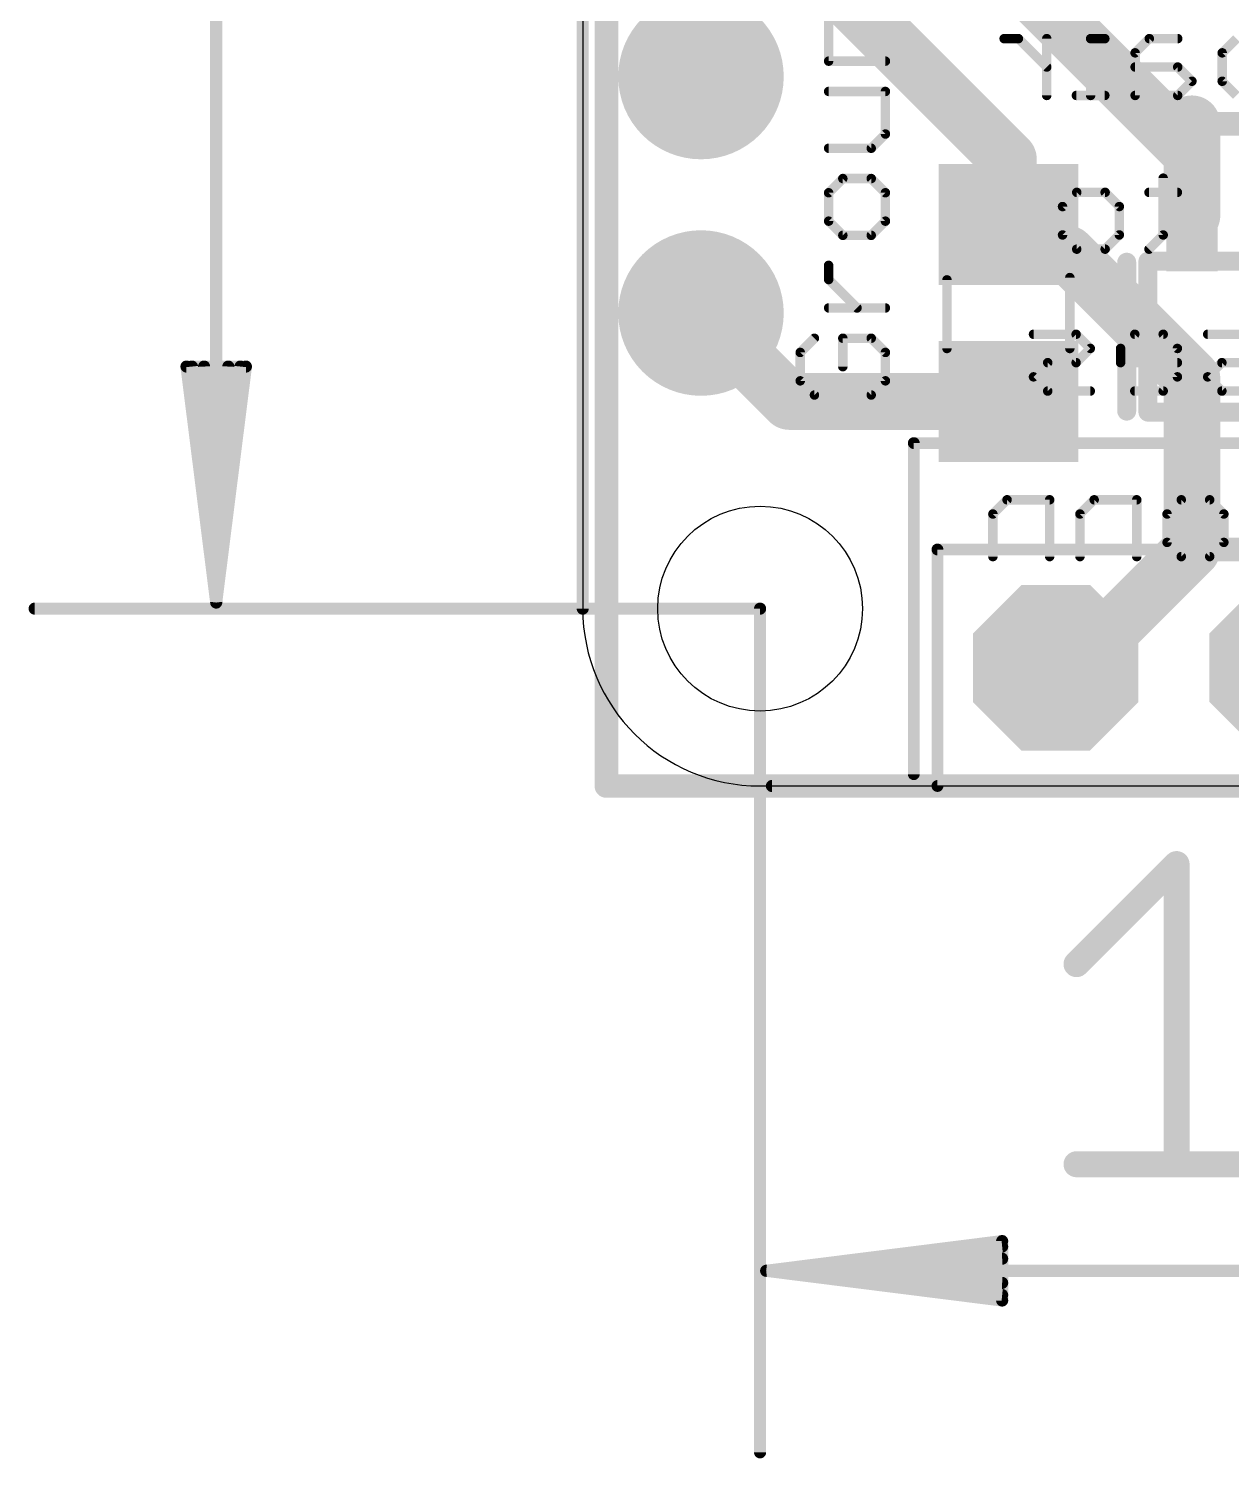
# Model space of a CAD drawing. Extents: x -8.4 to 31.7, y -7.2 to 47.3.
# Drawn here: x -5.95 to 6.97, y -7.22 to 8.13 of the extents above; entities that cross this region are included whole.
import ezdxf

# ---------------------------------------------------------------- set-up
doc = ezdxf.new("R2010")
doc.units = 0
for name, color, linetype in [('1', 12, 'CONTINUOUS'), ('16', 132, 'CONTINUOUS'), ('17', 110, 'CONTINUOUS'), ('20', 53, 'CONTINUOUS'), ('21', 4, 'CONTINUOUS'), ('22', 6, 'CONTINUOUS'), ('51', 253, 'CONTINUOUS')]:
    doc.layers.add(name, color=color, linetype=linetype)

# ---------------------------------------------------------------- blocks, each defined once
blk = doc.blocks.new('RECT')
blk.add_solid([(-0.5, -0.5), (0.5, -0.5), (-0.5, 0.5), (0.5, 0.5)])
blk = doc.blocks.new('ROUNDP')
at = {"const_width": 0.5}
blk.add_lwpolyline([(0, -0.25, 1), (0, 0.25, 1), (0, -0.25)], format="xyb", dxfattribs=at)
blk = doc.blocks.new('OCTAGONP')
at = {"const_width": 0.5}
blk.add_lwpolyline([(-0.25, -0.1036), (-0.25, 0.1036), (-0.1036, 0.25), (0.1036, 0.25), (0.25, 0.1036), (0.25, -0.1036), (0.1036, -0.25), (-0.1036, -0.25), (-0.25, -0.1036), (-0.25, 0.1036)], dxfattribs=at)

msp = doc.modelspace()

# ---------------------------------------------------------------- linework, layer by layer
at = {"layer": '1'}
for points, const_width in [([(4.384, 8.951), (6.477, 6.858)], 0.6096), ([(2.794, 8.509), (4.572, 6.731)], 0.6096), ([(6.543, 7.112), (6.543, 6.858)], 0.6096), ([(9.398, 7.112), (6.543, 7.112)], 0.254), ([(6.543, 6.858), (6.543, 6.1261)], 0.6096), ([(4.572, 6.731), (4.572, 6.03)], 0.6096), ([(6.477, 6.858), (6.543, 6.858)], 0.4064), ([(4.572, 6.03), (4.826, 6.03)], 0.6096), ([(4.887, 5.715), (4.572, 6.03)], 0.6096), ([(5.207, 5.715), (4.887, 5.715)], 0.6096), ([(6.543, 4.379), (5.207, 5.715)], 0.6096), ([(1.27, 5.08), (2.22, 4.13)], 0.6096), ([(6.543, 3.5259), (6.543, 4.379)], 0.6096), ([(2.22, 4.13), (4.572, 4.13)], 0.6096), ([(6.543, 2.54), (6.543, 3.5259)], 0.6096), ([(5.273, 1.27), (6.543, 2.54)], 0.6096), ([(8.443, 2.54), (6.543, 2.54)], 0.254), ([(5.08, 1.27), (5.273, 1.27)], 0.6096)]:
    msp.add_lwpolyline(points, dxfattribs=dict(at, const_width=const_width))
for points, const_width in [([(6.6954, 7.112, 1), (6.3906, 7.112)], 0.3048), ([(6.543, 7.1755, 1), (6.543, 7.0485)], 0.127), ([(6.3692, 6.7502, 1), (6.5848, 6.9658)], 0.3048), ([(6.6954, 6.858, 1), (6.3906, 6.858)], 0.3048), ([(4.7244, 6.731, 1), (4.4196, 6.731)], 0.3048), ([(4.4642, 6.6232, 1), (4.6798, 6.8388)], 0.3048), ([(6.3906, 6.858, 1), (6.6954, 6.858)], 0.3048), ([(6.477, 6.9596, 1), (6.477, 6.7564)], 0.2032), ([(6.543, 6.7564, 1), (6.543, 6.9596)], 0.2032), ([(4.6798, 6.1378, 1), (4.4642, 5.9222)], 0.3048), ([(4.572, 6.1824, 1), (4.572, 5.8776)], 0.3048), ([(4.826, 5.8776, 1), (4.826, 6.1824)], 0.3048), ([(4.4196, 6.03, 1), (4.7244, 6.03)], 0.3048), ([(6.3906, 6.1261, 1), (6.6954, 6.1261)], 0.3048), ([(4.887, 5.8674, 1), (4.887, 5.5626)], 0.3048), ([(5.3148, 5.8228, 1), (5.0992, 5.6072)], 0.3048), ([(5.207, 5.5626, 1), (5.207, 5.8674)], 0.3048), ([(4.7792, 5.6072, 1), (4.9948, 5.8228)], 0.3048), ([(1.3778, 5.1878, 1), (1.1622, 4.9722)], 0.3048), ([(6.6954, 4.379, 1), (6.3906, 4.379)], 0.3048), ([(6.4352, 4.2712, 1), (6.6508, 4.4868)], 0.3048), ([(2.22, 4.2824, 1), (2.22, 3.9776)], 0.3048), ([(2.1122, 4.0222, 1), (2.3278, 4.2378)], 0.3048), ([(4.572, 3.9776, 1), (4.572, 4.2824)], 0.3048), ([(6.6954, 3.5259, 1), (6.3906, 3.5259)], 0.3048), ([(6.3906, 3.5259, 1), (6.6954, 3.5259)], 0.3048), ([(6.6508, 2.4322, 1), (6.4352, 2.6478)], 0.3048), ([(6.3906, 2.54, 1), (6.6954, 2.54)], 0.3048), ([(6.543, 2.6035, 1), (6.543, 2.4765)], 0.127), ([(5.08, 1.4224, 1), (5.08, 1.1176)], 0.3048), ([(5.273, 1.1176, 1), (5.273, 1.4224)], 0.3048), ([(5.1652, 1.3778, 1), (5.3808, 1.1622)], 0.3048)]:
    msp.add_lwpolyline(points, format="xyb", dxfattribs=dict(at, const_width=const_width))
at = {"layer": '16', "const_width": 0.254}
for points in [[(0.254, 16.002), (0.254, 0)], [(0.254, 0), (23.622, 0)]]:
    msp.add_lwpolyline(points, dxfattribs=at)
at = {"layer": '16', "const_width": 0.127}
for points in [[(0.254, 0.0635, 1), (0.254, -0.0635)], [(0.1905, 0, 1), (0.3175, 0)]]:
    msp.add_lwpolyline(points, format="xyb", dxfattribs=at)
at = {"layer": '20'}
for p, q in [((0, 37.465), (0, 1.905)), ((1.905, 0), (20.955, 0))]:
    msp.add_line(p, q, dxfattribs=at)
msp.add_circle((1.905, 1.905), 1.1, dxfattribs=at)
msp.add_arc((1.905, 1.905), 1.905, 180, 270, dxfattribs=at)
at = {"layer": '21'}
for points, const_width in [([(2.6411, 7.7852), (2.6411, 8.2428)], 0.1016), ([(3.2512, 7.7852), (2.6411, 7.7852)], 0.1016), ([(3.2512, 7.4598), (2.6411, 7.4598)], 0.1016), ([(3.2512, 7.0022), (3.2512, 7.4598)], 0.1016), ([(3.0987, 6.8497), (3.2512, 7.0022)], 0.1016), ([(2.6411, 6.8497), (3.0987, 6.8497)], 0.1016), ([(2.7936, 6.5243), (2.6411, 6.3718)], 0.1016), ([(3.0987, 6.5243), (2.7936, 6.5243)], 0.1016), ([(3.2512, 6.3718), (3.0987, 6.5243)], 0.1016), ([(2.6411, 6.3718), (2.6411, 6.0667)], 0.1016), ([(3.2512, 6.0667), (3.2512, 6.3718)], 0.1016), ([(2.6411, 6.0667), (2.7936, 5.9142)], 0.1016), ([(3.0987, 5.9142), (3.2512, 6.0667)], 0.1016), ([(2.7936, 5.9142), (3.0987, 5.9142)], 0.1016), ([(5.843, 5.626), (5.843, 4.026)], 0.2032), ([(2.6411, 5.4397), (2.6411, 5.5922)], 0.1016), ([(2.9461, 5.1346), (2.6411, 5.4397)], 0.1016), ([(3.2512, 5.1346), (2.6411, 5.1346)], 0.1016), ([(2.4886, 4.8092), (2.336, 4.6567)], 0.1016), ([(3.0987, 4.8092), (2.7936, 4.8092)], 0.1016), ([(2.7936, 4.8092), (2.7936, 4.5041)], 0.1016), ([(3.2512, 4.6567), (3.0987, 4.8092)], 0.1016), ([(2.336, 4.6567), (2.336, 4.3516)], 0.1016), ([(3.2512, 4.3516), (3.2512, 4.6567)], 0.1016), ([(2.336, 4.3516), (2.4886, 4.1991)], 0.1016), ([(3.0987, 4.1991), (3.2512, 4.3516)], 0.1016), ([(2.4886, 4.1991), (3.0987, 4.1991)], 0.1016), ([(3.81, 0), (3.81, 2.54)], 0.127), ([(3.81, 2.54), (19.05, 2.54)], 0.127), ([(19.05, 0), (3.81, 0)], 0.127)]:
    msp.add_lwpolyline(points, dxfattribs=dict(at, const_width=const_width))
for points, const_width in [([(2.6411, 7.8106, 1), (2.6411, 7.7598)], 0.0508), ([(3.2512, 7.7598, 1), (3.2512, 7.8106)], 0.0508), ([(2.6157, 7.7852, 1), (2.6665, 7.7852)], 0.0508), ([(2.6411, 7.4852, 1), (2.6411, 7.4344)], 0.0508), ([(3.2766, 7.4598, 1), (3.2258, 7.4598)], 0.0508), ([(3.2512, 7.4344, 1), (3.2512, 7.4852)], 0.0508), ([(3.2258, 7.0022, 1), (3.2766, 7.0022)], 0.0508), ([(3.2692, 6.9843, 1), (3.2332, 7.0202)], 0.0508), ([(2.6411, 6.8751, 1), (2.6411, 6.8243)], 0.0508), ([(3.0807, 6.8677, 1), (3.1166, 6.8318)], 0.0508), ([(3.0987, 6.8243, 1), (3.0987, 6.8751)], 0.0508), ([(2.7936, 6.5497, 1), (2.7936, 6.4989)], 0.0508), ([(2.8116, 6.5064, 1), (2.7756, 6.5423)], 0.0508), ([(3.1166, 6.5423, 1), (3.0807, 6.5064)], 0.0508), ([(3.0987, 6.4989, 1), (3.0987, 6.5497)], 0.0508), ([(2.6231, 6.3898, 1), (2.659, 6.3538)], 0.0508), ([(2.6665, 6.3718, 1), (2.6157, 6.3718)], 0.0508), ([(3.2766, 6.3718, 1), (3.2258, 6.3718)], 0.0508), ([(3.2332, 6.3538, 1), (3.2692, 6.3898)], 0.0508), ([(2.659, 6.0847, 1), (2.6231, 6.0488)], 0.0508), ([(2.6157, 6.0667, 1), (2.6665, 6.0667)], 0.0508), ([(3.2258, 6.0667, 1), (3.2766, 6.0667)], 0.0508), ([(3.2692, 6.0488, 1), (3.2332, 6.0847)], 0.0508), ([(2.7936, 5.9396, 1), (2.7936, 5.8888)], 0.0508), ([(2.7756, 5.8962, 1), (2.8116, 5.9322)], 0.0508), ([(3.0807, 5.9322, 1), (3.1166, 5.8962)], 0.0508), ([(3.0987, 5.8888, 1), (3.0987, 5.9396)], 0.0508), ([(5.8938, 5.626, 1), (5.7922, 5.626)], 0.1016), ([(2.6665, 5.5922, 1), (2.6157, 5.5922)], 0.0508), ([(2.659, 5.4576, 1), (2.6231, 5.4217)], 0.0508), ([(2.6157, 5.4397, 1), (2.6665, 5.4397)], 0.0508), ([(2.6411, 5.16, 1), (2.6411, 5.1092)], 0.0508), ([(2.9282, 5.1166, 1), (2.9641, 5.1526)], 0.0508), ([(3.2512, 5.1092, 1), (3.2512, 5.16)], 0.0508), ([(2.5065, 4.7912, 1), (2.4706, 4.8272)], 0.0508), ([(2.7936, 4.8346, 1), (2.7936, 4.7838)], 0.0508), ([(2.819, 4.8092, 1), (2.7682, 4.8092)], 0.0508), ([(3.1166, 4.8272, 1), (3.0807, 4.7912)], 0.0508), ([(3.0987, 4.7838, 1), (3.0987, 4.8346)], 0.0508), ([(2.3614, 4.6567, 1), (2.3106, 4.6567)], 0.0508), ([(2.3181, 4.6746, 1), (2.354, 4.6387)], 0.0508), ([(3.2766, 4.6567, 1), (3.2258, 4.6567)], 0.0508), ([(3.2332, 4.6387, 1), (3.2692, 4.6746)], 0.0508), ([(2.7682, 4.5041, 1), (2.819, 4.5041)], 0.0508), ([(2.3106, 4.3516, 1), (2.3614, 4.3516)], 0.0508), ([(2.354, 4.3696, 1), (2.3181, 4.3337)], 0.0508), ([(3.2258, 4.3516, 1), (3.2766, 4.3516)], 0.0508), ([(3.2692, 4.3337, 1), (3.2332, 4.3696)], 0.0508), ([(2.4886, 4.2245, 1), (2.4886, 4.1737)], 0.0508), ([(2.4706, 4.1811, 1), (2.5065, 4.217)], 0.0508), ([(3.0807, 4.217, 1), (3.1166, 4.1811)], 0.0508), ([(3.0987, 4.1737, 1), (3.0987, 4.2245)], 0.0508), ([(5.7922, 4.026, 1), (5.8938, 4.026)], 0.1016), ([(3.8418, 2.54, 1), (3.7782, 2.54)], 0.0635), ([(3.81, 2.5718, 1), (3.81, 2.5082)], 0.0635), ([(3.81, 0.0318, 1), (3.81, -0.0318)], 0.0635), ([(3.7782, 0, 1), (3.8418, 0)], 0.0635)]:
    msp.add_lwpolyline(points, format="xyb", dxfattribs=dict(at, const_width=const_width))
at = {"layer": '22'}
for points, const_width in [([(4.679, 8.0269), (4.5264, 8.0269)], 0.1016), ([(4.984, 7.7219), (4.679, 8.0269)], 0.1016), ([(4.984, 7.4168), (4.984, 8.0269)], 0.1016), ([(5.6077, 8.0269), (5.4552, 8.0269)], 0.1016), ([(5.4552, 8.0269), (5.4552, 7.4168)], 0.1016), ([(6.0856, 8.0269), (5.9331, 7.8744)], 0.1016), ([(6.3907, 8.0269), (6.0856, 8.0269)], 0.1016), ([(7.0211, 8.0269), (6.8686, 7.8744)], 0.1016), ([(5.9331, 7.8744), (5.9331, 7.4168)], 0.1016), ([(6.8686, 7.8744), (6.8686, 7.5693)], 0.1016), ([(6.3907, 7.7219), (5.9331, 7.7219)], 0.1016), ([(6.5432, 7.5693), (6.3907, 7.7219)], 0.1016), ([(6.3907, 7.4168), (6.5432, 7.5693)], 0.1016), ([(6.8686, 7.5693), (7.0211, 7.4168)], 0.1016), ([(5.6077, 7.4168), (5.3026, 7.4168)], 0.1016), ([(5.9331, 7.4168), (6.3907, 7.4168)], 0.1016), ([(6.2348, 6.5285), (6.2348, 5.9183)], 0.1016), ([(5.1535, 6.2234), (5.306, 6.3759)], 0.1016), ([(5.306, 6.3759), (5.6111, 6.3759)], 0.1016), ([(5.6111, 6.3759), (5.7636, 6.2234)], 0.1016), ([(6.3873, 6.3759), (6.0822, 6.3759)], 0.1016), ([(5.1535, 5.9183), (5.1535, 6.2234)], 0.1016), ([(5.7636, 6.2234), (5.7636, 5.9183)], 0.1016), ([(5.306, 5.7658), (5.1535, 5.9183)], 0.1016), ([(5.7636, 5.9183), (5.6111, 5.7658)], 0.1016), ([(6.2348, 5.9183), (6.0822, 5.7658)], 0.1016), ([(5.6111, 5.7658), (5.306, 5.7658)], 0.1016), ([(5.2993, 4.8519), (4.8417, 4.8519)], 0.1016), ([(5.4518, 4.6994), (5.2993, 4.8519)], 0.1016), ([(5.9297, 4.8519), (5.7772, 4.6994)], 0.1016), ([(6.2348, 4.8519), (5.9297, 4.8519)], 0.1016), ([(6.3873, 4.6994), (6.2348, 4.8519)], 0.1016), ([(7.1703, 4.8519), (6.7127, 4.8519)], 0.1016), ([(5.2993, 4.5469), (5.4518, 4.6994)], 0.1016), ([(5.7772, 4.6994), (5.7772, 4.5469)], 0.1016), ([(6.3873, 4.3943), (6.3873, 4.6994)], 0.1016), ([(4.8417, 4.3943), (4.9942, 4.5469)], 0.1016), ([(4.9942, 4.5469), (5.2993, 4.5469)], 0.1016), ([(5.7772, 4.5469), (6.3873, 4.5469)], 0.1016), ([(6.7127, 4.3943), (6.8652, 4.5469)], 0.1016), ([(6.8652, 4.5469), (7.1703, 4.5469)], 0.1016), ([(4.9942, 4.2418), (4.8417, 4.3943)], 0.1016), ([(6.2348, 4.2418), (6.3873, 4.3943)], 0.1016), ([(6.8652, 4.2418), (6.7127, 4.3943)], 0.1016), ([(5.4518, 4.2418), (4.9942, 4.2418)], 0.1016), ([(5.9297, 4.2418), (6.2348, 4.2418)], 0.1016), ([(7.3228, 4.2418), (6.8652, 4.2418)], 0.1016), ([(19.304, 3.683), (3.556, 3.683)], 0.127), ([(3.556, 3.683), (3.556, 0.127)], 0.127), ([(4.5578, 3.0739), (4.4053, 2.9214)], 0.1016), ([(5.0154, 3.0739), (4.5578, 3.0739)], 0.1016), ([(5.0154, 2.4638), (5.0154, 3.0739)], 0.1016), ([(5.4933, 3.0739), (5.3408, 2.9214)], 0.1016), ([(5.9509, 3.0739), (5.4933, 3.0739)], 0.1016), ([(5.9509, 2.4638), (5.9509, 3.0739)], 0.1016), ([(6.2763, 2.9214), (6.4289, 3.0739)], 0.1016), ([(6.4289, 3.0739), (6.7339, 3.0739)], 0.1016), ([(6.7339, 3.0739), (6.8865, 2.9214)], 0.1016), ([(4.4053, 2.9214), (4.4053, 2.4638)], 0.1016), ([(5.3408, 2.9214), (5.3408, 2.4638)], 0.1016), ([(6.2763, 2.6163), (6.2763, 2.9214)], 0.1016), ([(6.8865, 2.9214), (6.8865, 2.6163)], 0.1016), ([(6.4289, 2.4638), (6.2763, 2.6163)], 0.1016), ([(6.8865, 2.6163), (6.7339, 2.4638)], 0.1016), ([(6.7339, 2.4638), (6.4289, 2.4638)], 0.1016)]:
    msp.add_lwpolyline(points, dxfattribs=dict(at, const_width=const_width))
for points, const_width in [([(4.5264, 8.0523, 1), (4.5264, 8.0015)], 0.0508), ([(4.6969, 8.0449, 1), (4.661, 8.009)], 0.0508), ([(4.679, 8.0015, 1), (4.679, 8.0523)], 0.0508), ([(5.0094, 8.0269, 1), (4.9586, 8.0269)], 0.0508), ([(5.4552, 8.0523, 1), (5.4552, 8.0015)], 0.0508), ([(5.4806, 8.0269, 1), (5.4298, 8.0269)], 0.0508), ([(5.6077, 8.0015, 1), (5.6077, 8.0523)], 0.0508), ([(6.0856, 8.0523, 1), (6.0856, 8.0015)], 0.0508), ([(6.1036, 8.009, 1), (6.0677, 8.0449)], 0.0508), ([(6.3907, 8.0015, 1), (6.3907, 8.0523)], 0.0508), ([(5.9151, 7.8924, 1), (5.9511, 7.8564)], 0.0508), ([(5.9585, 7.8744, 1), (5.9077, 7.8744)], 0.0508), ([(6.894, 7.8744, 1), (6.8432, 7.8744)], 0.0508), ([(6.8507, 7.8924, 1), (6.8866, 7.8564)], 0.0508), ([(4.9661, 7.7039, 1), (5.002, 7.7398)], 0.0508), ([(5.9331, 7.7473, 1), (5.9331, 7.6965)], 0.0508), ([(6.4087, 7.7398, 1), (6.3727, 7.7039)], 0.0508), ([(6.3907, 7.6965, 1), (6.3907, 7.7473)], 0.0508), ([(6.5612, 7.5514, 1), (6.5253, 7.5873)], 0.0508), ([(6.5253, 7.5514, 1), (6.5612, 7.5873)], 0.0508), ([(6.8432, 7.5693, 1), (6.894, 7.5693)], 0.0508), ([(6.8866, 7.5873, 1), (6.8507, 7.5514)], 0.0508), ([(4.9586, 7.4168, 1), (5.0094, 7.4168)], 0.0508), ([(5.3026, 7.4422, 1), (5.3026, 7.3914)], 0.0508), ([(5.4298, 7.4168, 1), (5.4806, 7.4168)], 0.0508), ([(5.6077, 7.3914, 1), (5.6077, 7.4422)], 0.0508), ([(5.9331, 7.4422, 1), (5.9331, 7.3914)], 0.0508), ([(5.9077, 7.4168, 1), (5.9585, 7.4168)], 0.0508), ([(6.3727, 7.4348, 1), (6.4087, 7.3988)], 0.0508), ([(6.3907, 7.3914, 1), (6.3907, 7.4422)], 0.0508), ([(6.2602, 6.5285, 1), (6.2094, 6.5285)], 0.0508), ([(5.306, 6.4013, 1), (5.306, 6.3505)], 0.0508), ([(5.324, 6.358, 1), (5.2881, 6.3939)], 0.0508), ([(5.6291, 6.3939, 1), (5.5931, 6.358)], 0.0508), ([(5.6111, 6.3505, 1), (5.6111, 6.4013)], 0.0508), ([(6.0822, 6.4013, 1), (6.0822, 6.3505)], 0.0508), ([(6.3873, 6.3505, 1), (6.3873, 6.4013)], 0.0508), ([(5.1355, 6.2414, 1), (5.1715, 6.2054)], 0.0508), ([(5.1789, 6.2234, 1), (5.1281, 6.2234)], 0.0508), ([(5.789, 6.2234, 1), (5.7382, 6.2234)], 0.0508), ([(5.7457, 6.2054, 1), (5.7816, 6.2414)], 0.0508), ([(5.1715, 5.9363, 1), (5.1355, 5.9004)], 0.0508), ([(5.1281, 5.9183, 1), (5.1789, 5.9183)], 0.0508), ([(5.7382, 5.9183, 1), (5.789, 5.9183)], 0.0508), ([(5.7816, 5.9004, 1), (5.7457, 5.9363)], 0.0508), ([(6.2094, 5.9183, 1), (6.2602, 5.9183)], 0.0508), ([(6.2527, 5.9004, 1), (6.2168, 5.9363)], 0.0508), ([(5.306, 5.7912, 1), (5.306, 5.7404)], 0.0508), ([(5.2881, 5.7478, 1), (5.324, 5.7838)], 0.0508), ([(5.5931, 5.7838, 1), (5.6291, 5.7478)], 0.0508), ([(5.6111, 5.7404, 1), (5.6111, 5.7912)], 0.0508), ([(6.0643, 5.7838, 1), (6.1002, 5.7478)], 0.0508), ([(4.8417, 4.8773, 1), (4.8417, 4.8265)], 0.0508), ([(5.3172, 4.8699, 1), (5.2813, 4.834)], 0.0508), ([(5.2993, 4.8265, 1), (5.2993, 4.8773)], 0.0508), ([(5.9297, 4.8773, 1), (5.9297, 4.8265)], 0.0508), ([(5.9477, 4.834, 1), (5.9117, 4.8699)], 0.0508), ([(6.2527, 4.8699, 1), (6.2168, 4.834)], 0.0508), ([(6.2348, 4.8265, 1), (6.2348, 4.8773)], 0.0508), ([(6.7127, 4.8773, 1), (6.7127, 4.8265)], 0.0508), ([(5.4697, 4.6814, 1), (5.4338, 4.7174)], 0.0508), ([(5.4338, 4.6814, 1), (5.4697, 4.7174)], 0.0508), ([(5.7592, 4.7174, 1), (5.7951, 4.6814)], 0.0508), ([(5.8026, 4.6994, 1), (5.7518, 4.6994)], 0.0508), ([(6.4127, 4.6994, 1), (6.3619, 4.6994)], 0.0508), ([(6.3693, 4.6814, 1), (6.4053, 4.7174)], 0.0508), ([(4.9942, 4.5723, 1), (4.9942, 4.5215)], 0.0508), ([(5.0122, 4.5289, 1), (4.9762, 4.5648)], 0.0508), ([(5.2813, 4.5648, 1), (5.3172, 4.5289)], 0.0508), ([(5.2993, 4.5215, 1), (5.2993, 4.5723)], 0.0508), ([(5.7772, 4.5723, 1), (5.7772, 4.5215)], 0.0508), ([(5.7518, 4.5469, 1), (5.8026, 4.5469)], 0.0508), ([(6.3873, 4.5215, 1), (6.3873, 4.5723)], 0.0508), ([(6.8652, 4.5723, 1), (6.8652, 4.5215)], 0.0508), ([(6.8832, 4.5289, 1), (6.8473, 4.5648)], 0.0508), ([(4.8596, 4.4123, 1), (4.8237, 4.3764)], 0.0508), ([(4.8237, 4.4123, 1), (4.8596, 4.3764)], 0.0508), ([(6.3619, 4.3943, 1), (6.4127, 4.3943)], 0.0508), ([(6.4053, 4.3764, 1), (6.3693, 4.4123)], 0.0508), ([(6.7307, 4.4123, 1), (6.6947, 4.3764)], 0.0508), ([(6.6947, 4.4123, 1), (6.7307, 4.3764)], 0.0508), ([(4.9942, 4.2672, 1), (4.9942, 4.2164)], 0.0508), ([(4.9762, 4.2238, 1), (5.0122, 4.2598)], 0.0508), ([(5.4518, 4.2164, 1), (5.4518, 4.2672)], 0.0508), ([(5.9297, 4.2672, 1), (5.9297, 4.2164)], 0.0508), ([(6.2168, 4.2598, 1), (6.2527, 4.2238)], 0.0508), ([(6.2348, 4.2164, 1), (6.2348, 4.2672)], 0.0508), ([(6.8652, 4.2672, 1), (6.8652, 4.2164)], 0.0508), ([(6.8473, 4.2238, 1), (6.8832, 4.2598)], 0.0508), ([(3.5878, 3.683, 1), (3.5242, 3.683)], 0.0635), ([(3.556, 3.7148, 1), (3.556, 3.6513)], 0.0635), ([(4.5578, 3.0993, 1), (4.5578, 3.0485)], 0.0508), ([(4.5758, 3.056, 1), (4.5399, 3.0919)], 0.0508), ([(5.0408, 3.0739, 1), (4.99, 3.0739)], 0.0508), ([(5.0154, 3.0485, 1), (5.0154, 3.0993)], 0.0508), ([(5.4933, 3.0993, 1), (5.4933, 3.0485)], 0.0508), ([(5.5113, 3.056, 1), (5.4754, 3.0919)], 0.0508), ([(5.9763, 3.0739, 1), (5.9255, 3.0739)], 0.0508), ([(5.9509, 3.0485, 1), (5.9509, 3.0993)], 0.0508), ([(6.4289, 3.0993, 1), (6.4289, 3.0485)], 0.0508), ([(6.4468, 3.056, 1), (6.4109, 3.0919)], 0.0508), ([(6.7519, 3.0919, 1), (6.716, 3.056)], 0.0508), ([(6.7339, 3.0485, 1), (6.7339, 3.0993)], 0.0508), ([(4.3873, 2.9394, 1), (4.4233, 2.9034)], 0.0508), ([(4.4307, 2.9214, 1), (4.3799, 2.9214)], 0.0508), ([(5.3662, 2.9214, 1), (5.3154, 2.9214)], 0.0508), ([(5.3229, 2.9394, 1), (5.3588, 2.9034)], 0.0508), ([(6.3017, 2.9214, 1), (6.2509, 2.9214)], 0.0508), ([(6.2584, 2.9394, 1), (6.2943, 2.9034)], 0.0508), ([(6.9119, 2.9214, 1), (6.8611, 2.9214)], 0.0508), ([(6.8685, 2.9034, 1), (6.9044, 2.9394)], 0.0508), ([(6.2509, 2.6163, 1), (6.3017, 2.6163)], 0.0508), ([(6.2943, 2.6343, 1), (6.2584, 2.5984)], 0.0508), ([(6.8611, 2.6163, 1), (6.9119, 2.6163)], 0.0508), ([(6.9044, 2.5984, 1), (6.8685, 2.6343)], 0.0508), ([(4.3799, 2.4638, 1), (4.4307, 2.4638)], 0.0508), ([(4.99, 2.4638, 1), (5.0408, 2.4638)], 0.0508), ([(5.3154, 2.4638, 1), (5.3662, 2.4638)], 0.0508), ([(5.9255, 2.4638, 1), (5.9763, 2.4638)], 0.0508), ([(6.4289, 2.4892, 1), (6.4289, 2.4384)], 0.0508), ([(6.4109, 2.4458, 1), (6.4468, 2.4818)], 0.0508), ([(6.716, 2.4818, 1), (6.7519, 2.4458)], 0.0508), ([(6.7339, 2.4384, 1), (6.7339, 2.4892)], 0.0508), ([(3.5242, 0.127, 1), (3.5878, 0.127)], 0.0635)]:
    msp.add_lwpolyline(points, format="xyb", dxfattribs=dict(at, const_width=const_width))
at = {"layer": '51'}
for points, const_width in [([(0, 1.905), (0, 44.749)], 0.13), ([(-3.937, 37.4), (-3.937, 1.97)], 0.13), ([(6.0706, 4.0156), (6.0706, 5.6364)], 0.2032), ([(6.0706, 5.6364), (8.9154, 5.6364)], 0.2032), ([(3.912, 5.436), (3.912, 4.699)], 0.1016), ([(5.232, 5.461), (5.232, 4.699)], 0.1016), ([(-3.937, 1.97), (-4.2562, 4.505)], 0.13), ([(-4.2562, 4.505), (-3.6178, 4.505)], 0.13), ([(-3.937, 1.97), (-4.197, 4.505)], 0.13), ([(-3.937, 1.97), (-4.067, 4.505)], 0.13), ([(-3.6178, 4.505), (-3.937, 1.97)], 0.13), ([(-3.807, 4.505), (-3.937, 1.97)], 0.13), ([(-3.677, 4.505), (-3.937, 1.97)], 0.13), ([(8.9154, 4.0156), (6.0706, 4.0156)], 0.2032), ([(1.905, 1.905), (-5.887, 1.905)], 0.13), ([(1.905, 1.905), (1.905, -7.157)], 0.13), ([(2.032, 0), (29.1982, 0.0876)], 0.13), ([(5.3037, -1.9134), (6.3782, -0.8389)], 0.2794), ([(6.3782, -0.8389), (6.3782, -4.0623)], 0.2794), ([(5.3037, -4.0623), (7.4526, -4.0623)], 0.2794), ([(1.97, -5.207), (4.505, -4.8878)], 0.13), ([(1.97, -5.207), (4.505, -4.947)], 0.13), ([(4.505, -4.8878), (4.505, -5.5262)], 0.13), ([(1.97, -5.207), (4.505, -5.077)], 0.13), ([(1.97, -5.207), (20.89, -5.207)], 0.13), ([(4.505, -5.5262), (1.97, -5.207)], 0.13), ([(4.505, -5.337), (1.97, -5.207)], 0.13), ([(4.505, -5.467), (1.97, -5.207)], 0.13)]:
    msp.add_lwpolyline(points, dxfattribs=dict(at, const_width=const_width))
for points, const_width in [([(6.1214, 5.6364, 1), (6.0198, 5.6364)], 0.1016), ([(6.0706, 5.6872, 1), (6.0706, 5.5856)], 0.1016), ([(3.9374, 5.436, 1), (3.8866, 5.436)], 0.0508), ([(5.2574, 5.461, 1), (5.2066, 5.461)], 0.0508), ([(3.8866, 4.699, 1), (3.9374, 4.699)], 0.0508), ([(5.2066, 4.699, 1), (5.2574, 4.699)], 0.0508), ([(-4.224, 4.5091, 1), (-4.2885, 4.5009)], 0.065), ([(-4.2562, 4.5375, 1), (-4.2562, 4.4725)], 0.065), ([(-4.1647, 4.5083, 1), (-4.2293, 4.5017)], 0.065), ([(-4.0345, 4.5067, 1), (-4.0995, 4.5033)], 0.065), ([(-3.7745, 4.5033, 1), (-3.8395, 4.5067)], 0.065), ([(-3.6447, 4.5017, 1), (-3.7093, 4.5083)], 0.065), ([(-3.5855, 4.5009, 1), (-3.65, 4.5091)], 0.065), ([(-3.6178, 4.4725, 1), (-3.6178, 4.5375)], 0.065), ([(6.0706, 4.0664, 1), (6.0706, 3.9648)], 0.1016), ([(6.0198, 4.0156, 1), (6.1214, 4.0156)], 0.1016), ([(-3.9692, 1.9741, 1), (-3.9048, 1.9659)], 0.065), ([(-3.9693, 1.9733, 1), (-3.9047, 1.9667)], 0.065), ([(-3.9695, 1.9683, 1), (-3.9045, 1.9717)], 0.065), ([(-3.9695, 1.9717, 1), (-3.9045, 1.9683)], 0.065), ([(-3.9695, 1.97, 1), (-3.9045, 1.97)], 0.065), ([(-3.9693, 1.9667, 1), (-3.9047, 1.9733)], 0.065), ([(-3.9692, 1.9659, 1), (-3.9048, 1.9741)], 0.065), ([(-5.887, 1.9375, 1), (-5.887, 1.8725)], 0.065), ([(-0.0325, 1.905, 1), (0.0325, 1.905)], 0.065), ([(1.9375, 1.905, 1), (1.8725, 1.905)], 0.065), ([(1.905, 1.8725, 1), (1.905, 1.9375)], 0.065), ([(2.0319, 0.0325, 1), (2.0321, -0.0325)], 0.065), ([(6.448, -0.8389, 1), (6.3083, -0.8389)], 0.1397), ([(6.4276, -0.8883, 1), (6.3288, -0.7896)], 0.1397), ([(5.2543, -1.864, 1), (5.3531, -1.9628)], 0.1397), ([(5.3037, -3.9925, 1), (5.3037, -4.1322)], 0.1397), ([(6.3083, -4.0623, 1), (6.448, -4.0623)], 0.1397), ([(4.5375, -4.8878, 1), (4.4725, -4.8878)], 0.065), ([(4.5091, -4.92, 1), (4.5009, -4.8555)], 0.065), ([(4.5083, -4.9793, 1), (4.5017, -4.9147)], 0.065), ([(4.5067, -5.1095, 1), (4.5033, -5.0445)], 0.065), ([(1.97, -5.1745, 1), (1.97, -5.2395)], 0.065), ([(1.9741, -5.1748, 1), (1.9659, -5.2392)], 0.065), ([(1.9683, -5.1745, 1), (1.9717, -5.2395)], 0.065), ([(1.9717, -5.1745, 1), (1.9683, -5.2395)], 0.065), ([(1.9733, -5.1747, 1), (1.9667, -5.2393)], 0.065), ([(1.9667, -5.1747, 1), (1.9733, -5.2393)], 0.065), ([(1.9659, -5.1748, 1), (1.9741, -5.2392)], 0.065), ([(4.5033, -5.3695, 1), (4.5067, -5.3045)], 0.065), ([(4.4725, -5.5262, 1), (4.5375, -5.5262)], 0.065), ([(4.5009, -5.5585, 1), (4.5091, -5.494)], 0.065), ([(4.5017, -5.4993, 1), (4.5083, -5.4347)], 0.065), ([(1.8725, -7.157, 1), (1.9375, -7.157)], 0.065)]:
    msp.add_lwpolyline(points, format="xyb", dxfattribs=dict(at, const_width=const_width))

# ---------------------------------------------------------------- block references
at = {"layer": '1', "xscale": 1.3, "yscale": 1.5, "rotation": 270}
for p in [(4.572, 6.03), (4.572, 4.13)]:
    msp.add_blockref('RECT', p, dxfattribs=at)
at = {"layer": '1', "xscale": 0.55, "yscale": 1.2}
for p in [(6.543, 6.1261), (6.543, 3.5259)]:
    msp.add_blockref('RECT', p, dxfattribs=at)
at = {"layer": '17', "xscale": 1.778, "yscale": 1.778}
for p in [(1.27, 7.62), (1.27, 7.62), (1.27, 5.08), (1.27, 5.08)]:
    msp.add_blockref('ROUNDP', p, dxfattribs=at)
at = {"layer": '17', "xscale": 1.778, "yscale": 1.778, "rotation": 270}
for p in [(5.08, 1.27), (5.08, 1.27), (7.62, 1.27), (7.62, 1.27)]:
    msp.add_blockref('OCTAGONP', p, dxfattribs=at)
at = {"layer": '51'}
for p, xscale, yscale, rotation in [((1.27, 7.62), 0.508, 0.508, 270), ((4.5732, 5.7972), 0.7501, 1.4501, 270), ((1.27, 5.08), 0.508, 0.508, 270), ((4.5732, 4.3494), 0.7501, 1.4501, 270), ((5.08, 1.27), 0.508, 0.508, 180)]:
    msp.add_blockref('RECT', p, dxfattribs=dict(at, xscale=xscale, yscale=yscale, rotation=rotation))
at = {"layer": '51', "xscale": 0.5, "yscale": 0.65}
for p in [(6.543, 6.001), (6.543, 3.651)]:
    msp.add_blockref('RECT', p, dxfattribs=at)

doc.saveas('drawing.dxf')
